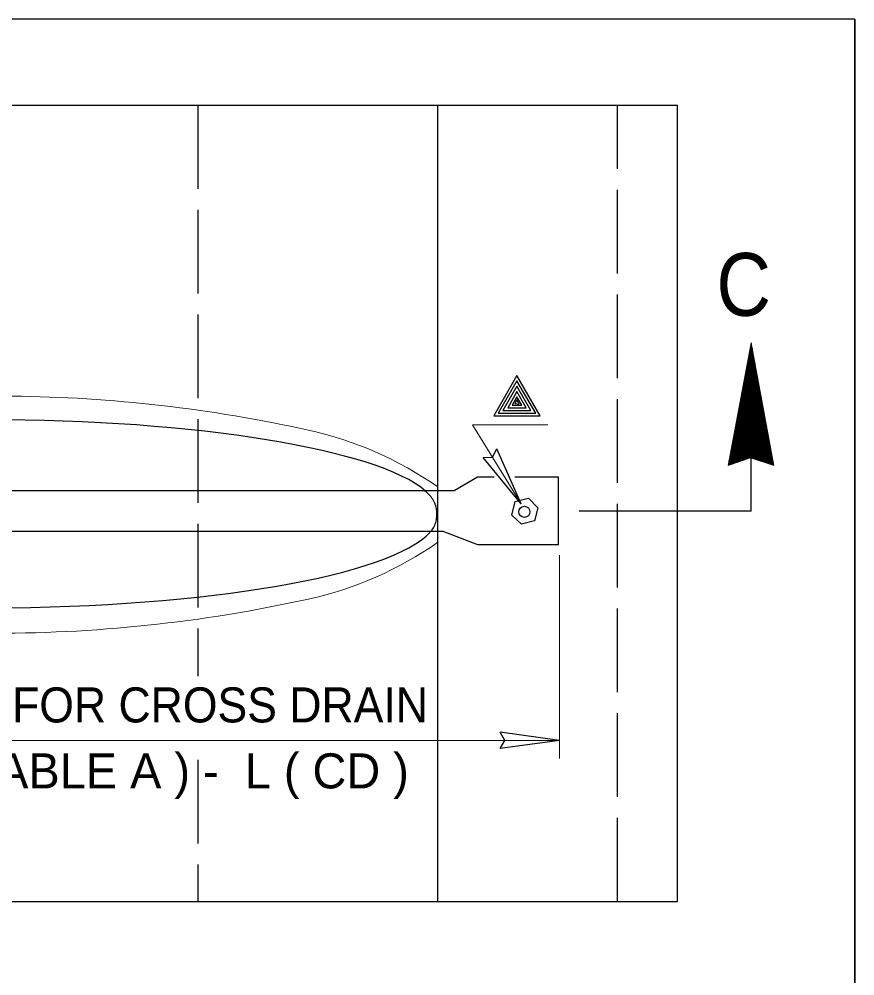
# Model space of a CAD drawing. Extents: x -1677 to -38, y -361 to 186.
# Drawn here: x -1449.34 to -1419.41, y -222.8 to -188.52 of the extents above; entities that cross this region are included whole.
import ezdxf

# ---------------------------------------------------------------- set-up
doc = ezdxf.new("R2010")
doc.units = 0
doc.header["$LTSCALE"] = 0.5
doc.linetypes.add('LONG_DASHED', pattern=[7.5, 6, -1.5])
for name, color, linetype, lineweight in [('1', 7, 'Continuous', 25), ('14', 7, 'Continuous', 35), ('15', 7, 'Continuous', 13)]:
    doc.layers.add(name, color=color, linetype=linetype, lineweight=lineweight)

msp = doc.modelspace()

# ---------------------------------------------------------------- linework, layer by layer
at = {"layer": '1'}
for p, q in [((-1419.4116, -188.5241), (-1499.1456, -188.5241)), ((-1486.6139, -191.6063), (-1425.7627, -191.6063)), ((-1434.3516, -206.247), (-1434.3516, -191.6063)), ((-1425.7627, -220.1351), (-1425.7627, -191.6063)), ((-1423.122, -206.1513), (-1423.122, -202.0532)), ((-1431.3655, -205.8928), (-1432.2274, -203.9245)), ((-1431.3655, -205.8928), (-1432.7263, -204.2299)), ((-1434.3516, -220.1351), (-1434.3516, -206.2609)), ((-1423.122, -206.1513), (-1429.2793, -206.1513)), ((-1429.987, -214.3684), (-1432.1157, -214.0759)), ((-1429.987, -214.3684), (-1432.1157, -214.6609)), ((-1486.6139, -220.1351), (-1425.7627, -220.1351))]:
    msp.add_line(p, q, dxfattribs=at)
at = {"layer": '1', "linetype": 'LONG_DASHED'}
for p, q in [((-1442.9406, -191.6063), (-1442.9406, -212.0595)), ((-1427.9099, -220.1351), (-1427.9099, -191.6063)), ((-1442.9406, -215.0609), (-1442.9406, -220.1351))]:
    msp.add_line(p, q, dxfattribs=at)
at = {"layer": '1', "lineweight": 13}
for p, q in [((-1429.987, -207.7347), (-1429.987, -215.017)), ((-1482.9595, -214.3684), (-1429.987, -214.3684))]:
    msp.add_line(p, q, dxfattribs=at)
at = {"layer": '1'}
for points in [[(-1431.512, -201.4828), (-1432.1885, -202.6424), (-1430.8356, -202.6424)], [(-1431.512, -201.6759), (-1432.0145, -202.5453), (-1431.0097, -202.5453)], [(-1431.512, -201.8688), (-1431.8407, -202.4488), (-1431.1833, -202.4488)], [(-1431.512, -202.0622), (-1431.6857, -202.3522), (-1431.3381, -202.3522)], [(-1431.512, -202.1588), (-1431.5891, -202.2943), (-1431.4345, -202.3138)], [(-1431.0978, -205.6913), (-1430.7693, -206.0392), (-1430.8852, -206.5032), (-1431.3489, -206.6188), (-1431.6972, -206.2905), (-1431.5807, -205.8076)]]:
    msp.add_lwpolyline(points, close=True, dxfattribs=at)
at = {"layer": '1', "lineweight": 13}
msp.add_lwpolyline([(-1431.3655, -205.8928), (-1433.1006, -203.0582), (-1430.4064, -203.0582)], dxfattribs=at)
at = {"layer": '1'}
for points in [[(-1432.7263, -204.2299), (-1432.3883, -204.2161), (-1432.2274, -203.9245)], [(-1432.3295, -204.9378), (-1432.9249, -204.9378), (-1433.7577, -205.4209)], [(-1432.1157, -214.6609), (-1431.9511, -214.3654), (-1432.1157, -214.0759)]]:
    msp.add_lwpolyline(points, dxfattribs=at)
msp.add_circle((-1431.2451, -206.1771), 0.1992, dxfattribs=at)
at = {"layer": '1', "lineweight": 13}
for centre, radius, start, end in [((-1450.1531, -253.5706), 51.5422, 77.47785, 89.37766), ((-1441.6593, -215.6482), 12.6805, 54.80962, 77.79185), ((-1441.6593, -196.9065), 12.6805, 282.20815, 305.19038), ((-1450.1531, -158.9842), 51.5422, 269.52912, 282.52215)]:
    msp.add_arc(centre, radius, start, end, dxfattribs=at)
at = {"layer": '1', "linetype": 'LONG_DASHED'}
msp.add_arc((-1435.385, -206.2578), 1.0086, 322.2161, 55.03972, dxfattribs=at)
at = {"layer": '1'}
for centre, major_axis, ratio, start_param, end_param in [((-1450.5486, -206.1928), (16.1955, 0), 0.204868, 0.2310188, 2.906878), ((-1450.5349, -206.3014), (16.1817, 0), 0.205042, 3.3442412, 6.101177)]:
    msp.add_ellipse(centre, major_axis=major_axis, ratio=ratio, start_param=start_param, end_param=end_param, dxfattribs=at)
at = {"layer": '14'}
msp.add_lwpolyline([(-1419.4116, -188.5241), (-1419.4116, -257.0816), (-1499.1456, -257.0816)], dxfattribs=at)
at = {"layer": '15'}
for p, q in [((-1423.1064, -200.1878), (-1423.1318, -200.1878)), ((-1423.1118, -200.1555), (-1423.1256, -200.1555)), ((-1423.1178, -200.123), (-1423.1193, -200.123)), ((-1423.1137, -204.2484), (-1423.1137, -200.1472)), ((-1423.0472, -200.5097), (-1423.1928, -200.5097)), ((-1423.0532, -200.4776), (-1423.1872, -200.4776)), ((-1423.0591, -200.4453), (-1423.1803, -200.4453)), ((-1423.1785, -204.2501), (-1423.1785, -200.4328)), ((-1423.0652, -200.413), (-1423.1743, -200.413)), ((-1423.071, -200.3808), (-1423.1681, -200.3808)), ((-1423.0768, -200.3488), (-1423.1622, -200.3488)), ((-1423.0831, -200.3166), (-1423.1562, -200.3166)), ((-1423.0889, -200.2842), (-1423.1499, -200.2842)), ((-1423.1462, -204.2387), (-1423.1462, -200.2626)), ((-1423.0945, -200.2522), (-1423.1439, -200.2522)), ((-1423.0999, -200.2199), (-1423.1378, -200.2199)), ((-1423.0816, -204.2595), (-1423.0816, -200.3233)), ((-1423.0493, -204.2701), (-1423.0493, -200.4988)), ((-1422.9828, -200.8641), (-1423.2599, -200.8641)), ((-1422.9885, -200.832), (-1423.2539, -200.832)), ((-1422.9945, -200.7997), (-1423.2477, -200.7997)), ((-1423.2424, -204.2722), (-1423.2424, -200.7724)), ((-1422.9999, -200.7674), (-1423.2416, -200.7674)), ((-1423.0062, -200.7351), (-1423.2356, -200.7351)), ((-1423.0118, -200.703), (-1423.2297, -200.703)), ((-1423.0181, -200.6709), (-1423.2233, -200.6709)), ((-1423.0241, -200.6388), (-1423.2174, -200.6388)), ((-1423.0299, -200.6066), (-1423.2114, -200.6066)), ((-1423.2103, -204.2613), (-1423.2103, -200.6024)), ((-1423.0353, -200.5741), (-1423.2052, -200.5741)), ((-1423.0418, -200.5418), (-1423.1982, -200.5418)), ((-1423.0174, -204.2807), (-1423.0174, -200.6751)), ((-1422.9852, -204.2917), (-1422.9852, -200.8508)), ((-1422.9235, -201.1862), (-1423.3212, -201.1862)), ((-1422.9293, -201.1542), (-1423.3149, -201.1542)), ((-1422.9353, -201.122), (-1423.3087, -201.122)), ((-1423.307, -204.2943), (-1423.307, -201.1113)), ((-1422.9407, -201.0897), (-1423.3031, -201.0897)), ((-1422.947, -201.0572), (-1423.2964, -201.0572)), ((-1422.9531, -201.0249), (-1423.2907, -201.0249)), ((-1422.9589, -200.9928), (-1423.2843, -200.9928)), ((-1422.9649, -200.9607), (-1423.2782, -200.9607)), ((-1423.2748, -204.2832), (-1423.2748, -200.942)), ((-1422.9707, -200.9284), (-1423.2722, -200.9284)), ((-1422.9762, -200.8963), (-1423.2662, -200.8963)), ((-1422.9531, -204.302), (-1422.9531, -201.0267)), ((-1422.9207, -204.3128), (-1422.9207, -201.2022)), ((-1422.8585, -201.5403), (-1423.3881, -201.5403)), ((-1422.8643, -201.508), (-1423.3824, -201.508)), ((-1422.8702, -201.4759), (-1423.3764, -201.4759)), ((-1423.3714, -204.3167), (-1423.3714, -201.4509)), ((-1422.876, -201.4438), (-1423.3699, -201.4438)), ((-1422.8818, -201.4117), (-1423.3641, -201.4117)), ((-1422.8878, -201.3795), (-1423.3577, -201.3795)), ((-1422.8939, -201.3472), (-1423.352, -201.3472)), ((-1422.8998, -201.3151), (-1423.346, -201.3151)), ((-1423.3395, -204.3055), (-1423.3395, -201.2809)), ((-1422.9057, -201.2828), (-1423.3395, -201.2828)), ((-1422.9116, -201.2505), (-1423.3335, -201.2505)), ((-1422.917, -201.2182), (-1423.3273, -201.2182)), ((-1422.8885, -204.3237), (-1422.8885, -201.3784)), ((-1422.8564, -204.3342), (-1422.8564, -201.5542)), ((-1422.7937, -201.8949), (-1423.4557, -201.8949)), ((-1422.7997, -201.8626), (-1423.4497, -201.8626)), ((-1422.8056, -201.8303), (-1423.4437, -201.8303)), ((-1422.8114, -201.7982), (-1423.437, -201.7982)), ((-1423.436, -204.3388), (-1423.436, -201.7903)), ((-1422.8174, -201.7659), (-1423.4312, -201.7659)), ((-1422.8235, -201.7337), (-1423.4252, -201.7337)), ((-1422.8293, -201.7016), (-1423.4185, -201.7016)), ((-1422.8352, -201.6693), (-1423.4127, -201.6693)), ((-1422.8403, -201.6374), (-1423.4066, -201.6374)), ((-1423.4037, -204.3278), (-1423.4037, -201.6207)), ((-1422.8473, -201.6051), (-1423.4003, -201.6051)), ((-1422.8524, -201.5728), (-1423.3945, -201.5728)), ((-1422.8241, -204.3442), (-1422.8241, -201.7301)), ((-1422.7347, -202.217), (-1423.5164, -202.217)), ((-1422.7406, -202.1847), (-1423.5106, -202.1847)), ((-1422.7468, -202.1524), (-1423.5048, -202.1524)), ((-1423.5006, -204.3613), (-1423.5006, -202.1303)), ((-1422.7524, -202.1205), (-1423.4982, -202.1205)), ((-1422.7585, -202.0882), (-1423.4918, -202.0882)), ((-1422.7643, -202.0559), (-1423.486, -202.0559)), ((-1422.7702, -202.0232), (-1423.4802, -202.0232)), ((-1422.776, -201.9909), (-1423.4739, -201.9909)), ((-1423.4682, -204.3503), (-1423.4682, -201.9603)), ((-1422.7816, -201.9592), (-1423.4681, -201.9592)), ((-1422.7881, -201.927), (-1423.4616, -201.927)), ((-1422.7918, -204.3549), (-1422.7918, -201.9062)), ((-1422.7593, -204.3659), (-1422.7593, -202.082)), ((-1422.6699, -202.5712), (-1423.5843, -202.5712)), ((-1422.6756, -202.5388), (-1423.5777, -202.5388)), ((-1422.6816, -202.507), (-1423.5718, -202.507)), ((-1422.6877, -202.4742), (-1423.5652, -202.4742)), ((-1423.5648, -204.3837), (-1423.5648, -202.4699)), ((-1422.6935, -202.4424), (-1423.5593, -202.4424)), ((-1422.6993, -202.4101), (-1423.5532, -202.4101)), ((-1422.7053, -202.3778), (-1423.5472, -202.3778)), ((-1422.7112, -202.3455), (-1423.541, -202.3455)), ((-1422.7172, -202.3132), (-1423.5349, -202.3132)), ((-1423.5324, -204.3728), (-1423.5324, -202.2999)), ((-1422.7233, -202.2813), (-1423.5289, -202.2813)), ((-1422.7291, -202.2492), (-1423.5231, -202.2492)), ((-1422.727, -204.3766), (-1422.727, -202.258)), ((-1422.6953, -204.387), (-1422.6953, -202.4341)), ((-1422.6049, -202.9253), (-1423.651, -202.9253)), ((-1422.6108, -202.893), (-1423.6452, -202.893)), ((-1422.6166, -202.8607), (-1423.6389, -202.8607)), ((-1422.6227, -202.8287), (-1423.6327, -202.8287)), ((-1423.6291, -204.4057), (-1423.6291, -202.8091)), ((-1422.6285, -202.7963), (-1423.6268, -202.7963)), ((-1422.6343, -202.7645), (-1423.6206, -202.7645)), ((-1422.6402, -202.7322), (-1423.6147, -202.7322)), ((-1422.6462, -202.6999), (-1423.6082, -202.6999)), ((-1422.6522, -202.6676), (-1423.6022, -202.6676)), ((-1423.5968, -204.3942), (-1423.5968, -202.6391)), ((-1422.6581, -202.6353), (-1423.5962, -202.6353)), ((-1422.6641, -202.6034), (-1423.5902, -202.6034)), ((-1422.6631, -204.3976), (-1422.6631, -202.6097)), ((-1422.6308, -204.4084), (-1422.6308, -202.7855)), ((-1422.5464, -203.2476), (-1423.7123, -203.2476)), ((-1422.552, -203.2153), (-1423.7062, -203.2153)), ((-1422.5578, -203.183), (-1423.7002, -203.183)), ((-1422.5639, -203.1507), (-1423.6939, -203.1507)), ((-1423.6935, -204.4278), (-1423.6935, -203.1484)), ((-1422.5697, -203.1184), (-1423.6881, -203.1184)), ((-1422.5756, -203.0863), (-1423.6814, -203.0863)), ((-1422.581, -203.0545), (-1423.6756, -203.0545)), ((-1422.587, -203.0222), (-1423.6698, -203.0222)), ((-1422.5931, -202.9899), (-1423.6637, -202.9899)), ((-1423.6614, -204.417), (-1423.6614, -202.9791)), ((-1422.5989, -202.9574), (-1423.657, -202.9574)), ((-1422.5987, -204.4195), (-1422.5987, -202.9612)), ((-1422.5664, -204.4299), (-1422.5664, -203.1374)), ((-1422.481, -203.6016), (-1423.7793, -203.6016)), ((-1422.4872, -203.5697), (-1423.7735, -203.5697)), ((-1422.4928, -203.5376), (-1423.7672, -203.5376)), ((-1422.4987, -203.5053), (-1423.7614, -203.5053)), ((-1423.7581, -204.4507), (-1423.7581, -203.4882)), ((-1422.5048, -203.473), (-1423.7548, -203.473)), ((-1422.5106, -203.4405), (-1423.7491, -203.4405)), ((-1422.5166, -203.4084), (-1423.7428, -203.4084)), ((-1422.5224, -203.3762), (-1423.7368, -203.3762)), ((-1422.5285, -203.3438), (-1423.7306, -203.3438)), ((-1423.7258, -204.4388), (-1423.7258, -203.3183)), ((-1422.5343, -203.312), (-1423.7243, -203.312)), ((-1422.5399, -203.2797), (-1423.7185, -203.2797)), ((-1422.5343, -204.4405), (-1422.5343, -203.3132)), ((-1422.502, -204.4512), (-1422.502, -203.4891)), ((-1422.4162, -203.9562), (-1423.8468, -203.9562)), ((-1422.422, -203.9237), (-1423.8407, -203.9237)), ((-1422.4281, -203.8916), (-1423.8343, -203.8916)), ((-1422.4339, -203.8595), (-1423.8283, -203.8595)), ((-1423.8224, -204.4724), (-1423.8224, -203.8272)), ((-1422.4395, -203.8272), (-1423.8224, -203.8272)), ((-1422.446, -203.7949), (-1423.8157, -203.7949)), ((-1422.4516, -203.7628), (-1423.8099, -203.7628)), ((-1422.4577, -203.7308), (-1423.8037, -203.7308)), ((-1422.4633, -203.6984), (-1423.7977, -203.6984)), ((-1422.4695, -203.6662), (-1423.7916, -203.6662)), ((-1423.7902, -204.4617), (-1423.7902, -203.6578)), ((-1422.4752, -203.6338), (-1423.7858, -203.6338)), ((-1422.4697, -204.462), (-1422.4697, -203.6653)), ((-1422.4374, -204.4724), (-1422.4374, -203.8409)), ((-1423.2599, -204.278), (-1423.9078, -204.278)), ((-1423.1662, -204.2459), (-1423.9018, -204.2459)), ((-1422.3691, -204.2138), (-1423.8953, -204.2138)), ((-1422.3747, -204.1816), (-1423.8893, -204.1816)), ((-1423.8868, -204.4949), (-1423.8868, -204.167)), ((-1422.381, -204.1492), (-1423.8832, -204.1492)), ((-1422.3868, -204.1172), (-1423.8774, -204.1172)), ((-1422.3924, -204.0849), (-1423.871, -204.0849)), ((-1422.3985, -204.0528), (-1423.8652, -204.0528)), ((-1422.4041, -204.0205), (-1423.8589, -204.0205)), ((-1423.8545, -204.4837), (-1423.8545, -203.997)), ((-1422.4103, -203.9884), (-1423.8531, -203.9884)), ((-1422.3628, -204.2459), (-1423.122, -204.2459)), ((-1422.3573, -204.278), (-1423.0248, -204.278)), ((-1422.4053, -204.4832), (-1422.4053, -204.0168)), ((-1422.3732, -204.4941), (-1422.3732, -204.192)), ((-1423.9514, -204.517), (-1423.9514, -204.5067)), ((-1423.9122, -204.5037), (-1423.951, -204.5037)), ((-1423.8191, -204.4716), (-1423.9445, -204.4716)), ((-1423.7258, -204.4392), (-1423.9387, -204.4392)), ((-1423.6322, -204.4067), (-1423.9322, -204.4067)), ((-1423.5395, -204.3751), (-1423.9262, -204.3751)), ((-1423.4466, -204.3426), (-1423.9202, -204.3426)), ((-1423.9191, -204.5062), (-1423.9191, -204.3367)), ((-1423.3528, -204.3103), (-1423.9137, -204.3103)), ((-1422.3514, -204.3103), (-1422.9274, -204.3103)), ((-1422.3456, -204.3426), (-1422.8299, -204.3426)), ((-1422.3393, -204.3751), (-1422.7327, -204.3751)), ((-1422.3335, -204.4067), (-1422.6347, -204.4067)), ((-1422.3277, -204.4392), (-1422.5377, -204.4392)), ((-1422.3218, -204.4716), (-1422.4406, -204.4716)), ((-1422.3157, -204.5037), (-1422.3431, -204.5037)), ((-1422.341, -204.5042), (-1422.341, -204.3687))]:
    msp.add_line(p, q, dxfattribs=at)
at = {"layer": '15', "lineweight": 25}
for p, q in [((-1433.7577, -205.4209), (-1478.9543, -205.4209)), ((-1478.8508, -206.8703), (-1434.1706, -206.8703))]:
    msp.add_line(p, q, dxfattribs=at)
at = {"layer": '15'}
msp.add_lwpolyline([(-1423.9537, -204.5176), (-1423.1191, -200.1195), (-1422.3141, -204.5134), (-1423.1449, -204.2382)], close=True, dxfattribs=at)
at = {"layer": '15', "lineweight": 25}
msp.add_lwpolyline([(-1431.512, -201.2895), (-1432.3431, -202.7387), (-1430.681, -202.7387)], close=True, dxfattribs=at)
msp.add_lwpolyline([(-1434.1706, -206.8703), (-1432.9249, -207.3534), (-1430.0258, -207.3534), (-1430.0258, -204.9378), (-1431.5892, -204.9378)], dxfattribs=at)

# ---------------------------------------------------------------- texts
at = {"layer": '1', "width": 0.9}
msp.add_text('C', height=2.25, dxfattribs=at).set_placement((-1424.3702, -199.1537))
at = {"layer": '1'}
msp.add_text('SEE PIPE GRATE SCHEDULE ( TABLE A ) -  L ( CD )', height=1.256, dxfattribs=at).set_placement((-1476.1667, -216.0859))
at = {"layer": '15', "width": 0.95}
msp.add_text('VARIABLE OVERALL PIPE LENGTH - FOR CROSS DRAIN', height=1.256, dxfattribs=at).set_placement((-1477.6141, -213.723))

doc.saveas('drawing.dxf')
